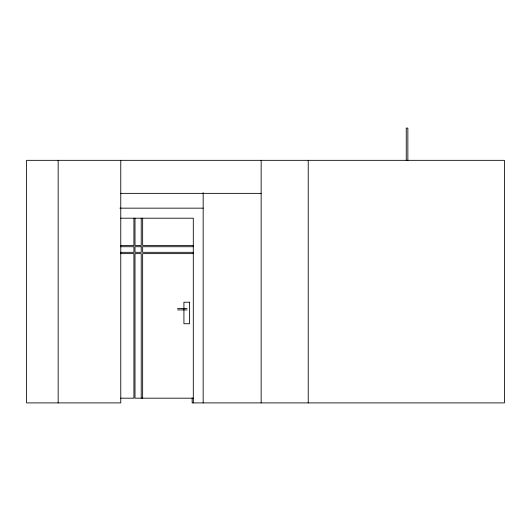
<?xml version="1.0" encoding="UTF-8"?>
<svg xmlns="http://www.w3.org/2000/svg" width="531" height="531" viewBox="0 0 531 531"><rect width="100%" height="100%" fill="white"/><g stroke="black" fill="none" stroke-linecap="round" stroke-linejoin="round"><path stroke-width="0.8" d="M120.763 193.364L261.152 193.364M119.926 208.159L203.167 208.159M120.51 218.201L193.297 218.201L193.297 402.903M120.51 245.488L133.925 245.488L133.925 218.201M193.297 245.488L142.647 245.488L142.647 218.201M120.51 246.729L133.925 246.729L133.925 252.325L120.51 252.325M193.297 246.729L142.647 246.729L142.647 252.325L193.297 252.325M120.51 253.639L133.925 253.639L133.925 398.184L120.51 398.184M193.297 253.639L142.647 253.639L142.647 398.184M177.533 308.478L187.091 308.478M177.533 309.912L187.091 309.912M193.297 398.184L135 398.184L135 253.639L141.226 253.639L141.226 398.184M407.861 160.362L407.861 128.097L406.255 128.097L406.255 160.389M308.232 160.335L308.232 402.903M261.152 160.335L261.152 402.903M203.167 192.627L203.167 402.903M192.162 397.945L192.162 402.903L504.45 402.903L504.45 160.335L26.55 160.335L26.55 402.903L120.763 402.903L120.763 160.335M141.226 218.201L141.226 245.488L135 245.488L135 218.201M58.171 160.335L58.171 402.903M141.226 246.729L135 246.729L135 252.325L141.226 252.325L141.226 246.729M189.501 302.205L183.925 302.205L183.925 323.744L189.501 323.744L189.501 302.205"/></g></svg>
